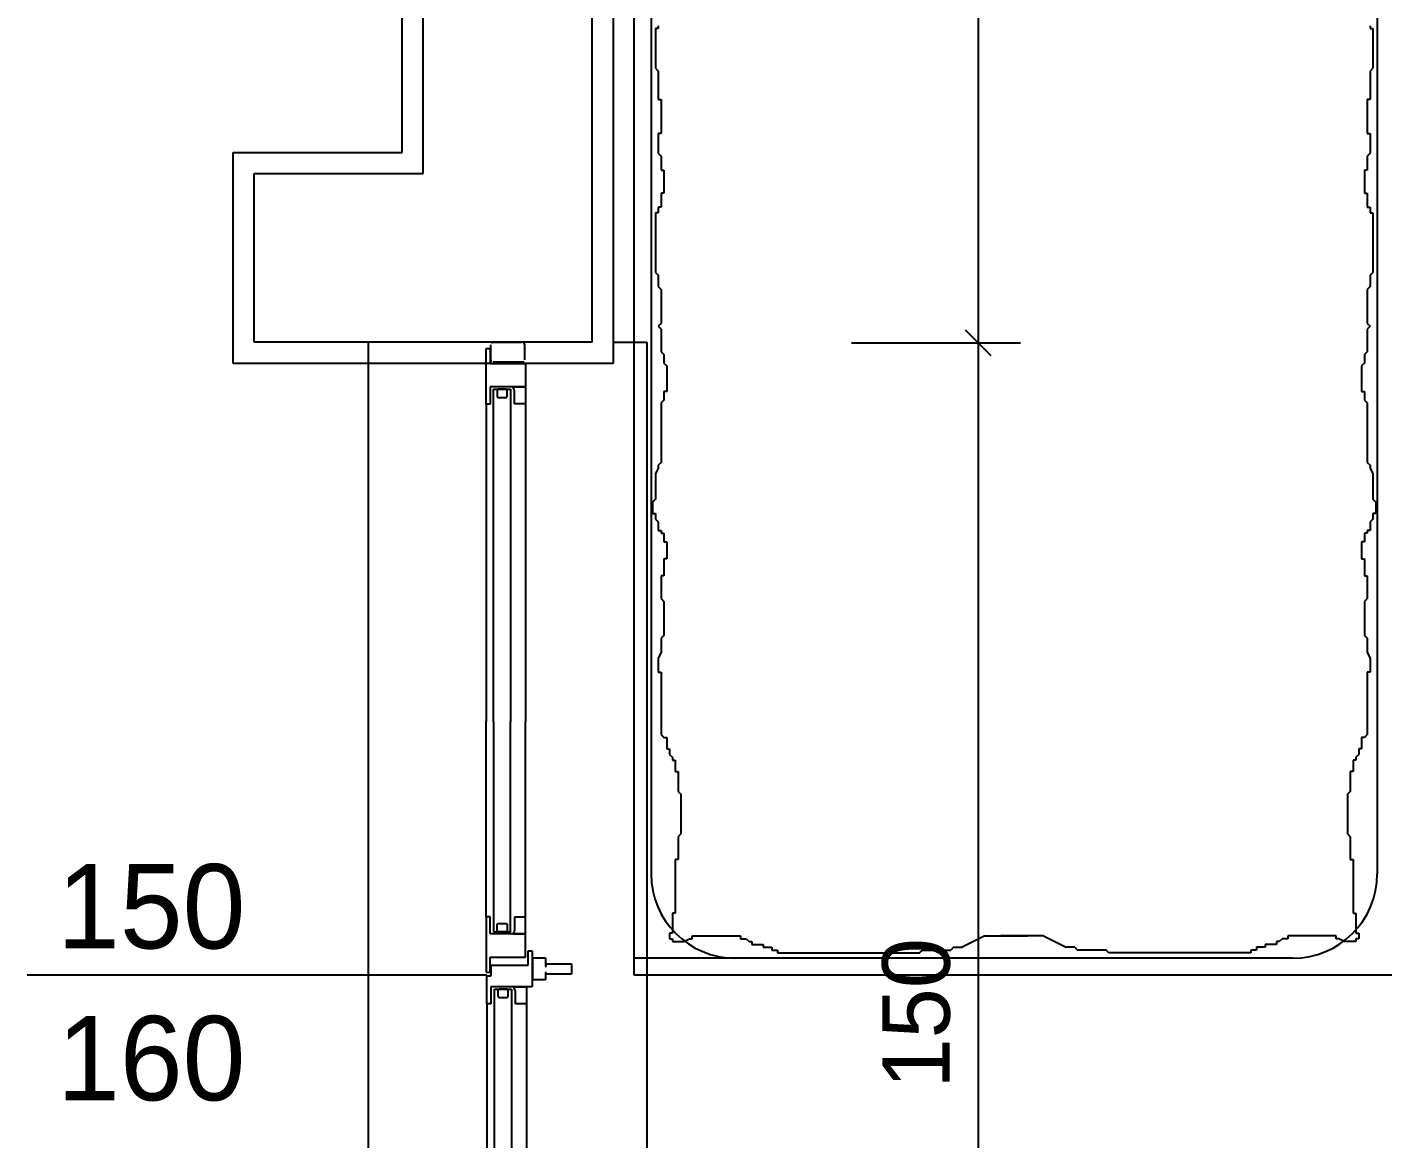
# Model space of a CAD drawing. Extents: x 182769.15 to 182771.38, y 101811.72 to 101812.21.
# Drawn here: x 182769.62201 to 182769.65413, y 101812.07194 to 101812.09829 of the extents above; entities that cross this region are included whole.
import ezdxf

# ---------------------------------------------------------------- set-up
doc = ezdxf.new("R2010")
doc.units = 0
doc.header["$MEASUREMENT"] = 0
doc.linetypes.add('DUZ', pattern=[500, 500])
doc.layers.get('0').update_dxf_attribs({"color": 1, "linetype": 'DUZ'})
for name, color, linetype in [('DENIZLIK', 25, 'Continuous'), ('DUVAR', 7, 'Continuous'), ('iç yatay', 3, 'Continuous'), ('KAPI', 3, 'Continuous'), ('PENCERE', 3, 'Continuous'), ('POZ', 3, 'Continuous'), ('SIVA', 1, 'Continuous'), ('tefriş', 21, 'Continuous')]:
    doc.layers.add(name, color=color, linetype=linetype)
doc.styles.add('İÇ ÖLÇÜ', font='stylu.ttf', dxfattribs={"height": 8})
doc.styles.add('M2', font='', dxfattribs={"height": 10})
doc.styles.get('M2').set_extended_font_data('Turkish Arial')

msp = doc.modelspace()

# ---------------------------------------------------------------- linework, layer by layer
at = {"color": 0, "linetype": 'ByBlock'}
for p, q in [((182769.644844, 101812.090512), (182769.644244, 101812.091112)), ((182769.644244, 101812.091112), (182769.644844, 101812.090512))]:
    msp.add_line(p, q, dxfattribs=at)
at = {"layer": 'DENIZLIK'}
for p, q in [((182769.630895, 101812.090824), (182769.630095, 101812.090824)), ((182769.630095, 101812.090824), (182769.630095, 101812.060824)), ((182769.635895, 101812.090824), (182769.636695, 101812.090824)), ((182769.636695, 101812.090824), (182769.636695, 101812.060824))]:
    msp.add_line(p, q, dxfattribs=at)
at = {"layer": 'DUVAR', "ltscale": 50}
for p, q in [((182769.631395, 101812.094824), (182769.631395, 101812.114824)), ((182769.635395, 101812.090824), (182769.635395, 101812.114824))]:
    msp.add_line(p, q, dxfattribs=at)
at = {"layer": 'DUVAR'}
for p, q in [((182769.627395, 101812.090824), (182769.627395, 101812.094824)), ((182769.627395, 101812.094824), (182769.631395, 101812.094824)), ((182769.631395, 101812.090824), (182769.627395, 101812.090824)), ((182769.635395, 101812.090824), (182769.631395, 101812.090824)), ((182769.635395, 101812.090824), (182769.631395, 101812.090824))]:
    msp.add_line(p, q, dxfattribs=at)
at = {"layer": 'iç yatay'}
for p, q in [((182769.644544, 101812.115224), (182769.644544, 101812.090412)), ((182769.644544, 101812.091212), (182769.644544, 101812.060424)), ((182769.641544, 101812.090812), (182769.645544, 101812.090812)), ((182769.641544, 101812.090812), (182769.645544, 101812.090812))]:
    msp.add_line(p, q, dxfattribs=at)
at = {"layer": 'KAPI'}
for p, q in [((182769.632889, 101812.089359), (182769.632889, 101812.090673)), ((182769.632889, 101812.090673), (182769.632981, 101812.090673)), ((182769.632981, 101812.090673), (182769.632981, 101812.090317)), ((182769.632981, 101812.090317), (182769.633818, 101812.090317)), ((182769.633818, 101812.090317), (182769.633818, 101812.089765)), ((182769.633818, 101812.089765), (182769.632981, 101812.089765)), ((182769.632981, 101812.089765), (182769.632981, 101812.089359)), ((182769.632981, 101812.089359), (182769.632889, 101812.089359))]:
    msp.add_line(p, q, dxfattribs=at)
at = {"layer": 'PENCERE'}
for p, q in [((182769.632995, 101812.090409), (182769.632995, 101812.090764)), ((182769.633055, 101812.090824), (182769.633735, 101812.090824)), ((182769.633795, 101812.090764), (182769.633795, 101812.090409)), ((182769.633735, 101812.090349), (182769.633055, 101812.090349)), ((182769.633063, 101812.081824), (182769.633063, 101812.089713)), ((182769.633063, 101812.089713), (182769.633465, 101812.089713)), ((182769.633146, 101812.089686), (182769.633145, 101812.08968)), ((182769.633145, 101812.08968), (182769.633145, 101812.089547)), ((182769.633148, 101812.089691), (182769.633146, 101812.089686)), ((182769.63315, 101812.089697), (182769.633148, 101812.089691)), ((182769.633154, 101812.089701), (182769.63315, 101812.089697)), ((182769.633159, 101812.089705), (182769.633154, 101812.089701)), ((182769.633165, 101812.089709), (182769.633159, 101812.089705)), ((182769.633171, 101812.089711), (182769.633165, 101812.089709)), ((182769.633178, 101812.089713), (182769.633171, 101812.089711)), ((182769.633185, 101812.089713), (182769.633178, 101812.089713)), ((182769.633345, 101812.089713), (182769.633185, 101812.089713)), ((182769.633185, 101812.089713), (182769.633185, 101812.089713)), ((182769.633352, 101812.089713), (182769.633345, 101812.089713)), ((182769.633359, 101812.089711), (182769.633352, 101812.089713)), ((182769.633365, 101812.089709), (182769.633359, 101812.089711)), ((182769.633371, 101812.089705), (182769.633365, 101812.089709)), ((182769.633376, 101812.089701), (182769.633371, 101812.089705)), ((182769.63338, 101812.089697), (182769.633376, 101812.089701)), ((182769.633383, 101812.089691), (182769.63338, 101812.089697)), ((182769.633385, 101812.089686), (182769.633383, 101812.089691)), ((182769.633385, 101812.08968), (182769.633385, 101812.089686)), ((182769.633385, 101812.089547), (182769.633385, 101812.08968)), ((182769.633385, 101812.08968), (182769.633385, 101812.08968)), ((182769.633465, 101812.089713), (182769.633465, 101812.081824)), ((182769.633527, 101812.089751), (182769.633518, 101812.089765)), ((182769.633518, 101812.089765), (182769.633819, 101812.089765)), ((182769.633548, 101812.089709), (182769.633527, 101812.089751)), ((182769.633562, 101812.089666), (182769.633548, 101812.089709)), ((182769.633562, 101812.089365), (182769.633562, 101812.089666)), ((182769.633819, 101812.089765), (182769.633819, 101812.089365)), ((182769.633145, 101812.089547), (182769.633146, 101812.089541)), ((182769.633146, 101812.089541), (182769.633148, 101812.089535)), ((182769.633148, 101812.089535), (182769.63315, 101812.08953)), ((182769.63315, 101812.08953), (182769.633154, 101812.089525)), ((182769.633154, 101812.089525), (182769.633159, 101812.089521)), ((182769.633159, 101812.089521), (182769.633165, 101812.089518)), ((182769.633165, 101812.089518), (182769.633171, 101812.089515)), ((182769.633171, 101812.089515), (182769.633178, 101812.089514)), ((182769.633178, 101812.089514), (182769.633185, 101812.089513)), ((182769.633185, 101812.089513), (182769.633345, 101812.089513)), ((182769.633345, 101812.089513), (182769.633352, 101812.089514)), ((182769.633352, 101812.089514), (182769.633359, 101812.089515)), ((182769.633359, 101812.089515), (182769.633365, 101812.089518)), ((182769.633365, 101812.089518), (182769.633371, 101812.089521)), ((182769.633371, 101812.089521), (182769.633376, 101812.089525)), ((182769.633376, 101812.089525), (182769.63338, 101812.08953)), ((182769.63338, 101812.08953), (182769.633383, 101812.089535)), ((182769.633383, 101812.089535), (182769.633385, 101812.089541)), ((182769.633385, 101812.089541), (182769.633385, 101812.089547)), ((182769.633819, 101812.089365), (182769.633562, 101812.089365)), ((182769.633063, 101812.081824), (182769.633063, 101812.076851)), ((182769.633465, 101812.076851), (182769.633465, 101812.081824)), ((182769.632981, 101812.077206), (182769.632889, 101812.077206)), ((182769.632889, 101812.077206), (182769.632889, 101812.075891)), ((182769.632981, 101812.0768), (182769.632981, 101812.077206)), ((182769.633562, 101812.0772), (182769.633562, 101812.076898)), ((182769.633819, 101812.0772), (182769.633562, 101812.0772)), ((182769.633819, 101812.0768), (182769.633819, 101812.0772)), ((182769.633819, 101812.0768), (182769.632981, 101812.0768)), ((182769.633063, 101812.076851), (182769.633465, 101812.076851)), ((182769.633145, 101812.077018), (182769.633146, 101812.077024)), ((182769.633145, 101812.076885), (182769.633145, 101812.077018)), ((182769.633146, 101812.076879), (182769.633145, 101812.076885)), ((182769.633146, 101812.077024), (182769.633148, 101812.07703)), ((182769.633148, 101812.076873), (182769.633146, 101812.076879)), ((182769.633148, 101812.07703), (182769.63315, 101812.077035)), ((182769.63315, 101812.076868), (182769.633148, 101812.076873)), ((182769.63315, 101812.077035), (182769.633154, 101812.07704)), ((182769.633154, 101812.076863), (182769.63315, 101812.076868)), ((182769.633154, 101812.07704), (182769.633159, 101812.077044)), ((182769.633159, 101812.076859), (182769.633154, 101812.076863)), ((182769.633159, 101812.077044), (182769.633165, 101812.077047)), ((182769.633165, 101812.076856), (182769.633159, 101812.076859)), ((182769.633165, 101812.077047), (182769.633171, 101812.077049)), ((182769.633171, 101812.076853), (182769.633165, 101812.076856)), ((182769.633171, 101812.077049), (182769.633178, 101812.077051)), ((182769.633178, 101812.076852), (182769.633171, 101812.076853)), ((182769.633178, 101812.077051), (182769.633185, 101812.077051)), ((182769.633185, 101812.076851), (182769.633178, 101812.076852)), ((182769.633185, 101812.077051), (182769.633345, 101812.077051)), ((182769.633345, 101812.076851), (182769.633185, 101812.076851)), ((182769.633185, 101812.076851), (182769.633185, 101812.076851)), ((182769.633345, 101812.077051), (182769.633352, 101812.077051)), ((182769.633352, 101812.076852), (182769.633345, 101812.076851)), ((182769.633352, 101812.077051), (182769.633359, 101812.077049)), ((182769.633359, 101812.076853), (182769.633352, 101812.076852)), ((182769.633359, 101812.077049), (182769.633365, 101812.077047)), ((182769.633365, 101812.076856), (182769.633359, 101812.076853)), ((182769.633365, 101812.077047), (182769.633371, 101812.077044)), ((182769.633371, 101812.076859), (182769.633365, 101812.076856)), ((182769.633371, 101812.077044), (182769.633376, 101812.07704)), ((182769.633376, 101812.076863), (182769.633371, 101812.076859)), ((182769.633376, 101812.07704), (182769.63338, 101812.077035)), ((182769.63338, 101812.076868), (182769.633376, 101812.076863)), ((182769.63338, 101812.077035), (182769.633383, 101812.07703)), ((182769.633383, 101812.076873), (182769.63338, 101812.076868)), ((182769.633383, 101812.07703), (182769.633385, 101812.077024)), ((182769.633385, 101812.076879), (182769.633383, 101812.076873)), ((182769.633385, 101812.077024), (182769.633385, 101812.077018)), ((182769.633385, 101812.077018), (182769.633385, 101812.076885)), ((182769.633385, 101812.076885), (182769.633385, 101812.076879)), ((182769.633385, 101812.076885), (182769.633385, 101812.076885)), ((182769.633527, 101812.076814), (182769.633518, 101812.0768)), ((182769.633518, 101812.0768), (182769.633819, 101812.0768)), ((182769.633548, 101812.076856), (182769.633527, 101812.076814)), ((182769.633562, 101812.076898), (182769.633548, 101812.076856)), ((182769.633817, 101812.076247), (182769.633819, 101812.0768)), ((182769.632981, 101812.075891), (182769.632981, 101812.076247)), ((182769.632981, 101812.076247), (182769.633817, 101812.076247)), ((182769.633881, 101812.07606), (182769.633882, 101812.076396)), ((182769.633882, 101812.076396), (182769.63398, 101812.076396)), ((182769.63398, 101812.076396), (182769.63398, 101812.075545)), ((182769.632889, 101812.075891), (182769.632981, 101812.075891)), ((182769.633005, 101812.075804), (182769.633005, 101812.07606)), ((182769.633005, 101812.07606), (182769.633881, 101812.07606)), ((182769.632906, 101812.075141), (182769.632906, 101812.075804)), ((182769.632906, 101812.075804), (182769.633005, 101812.075804)), ((182769.63398, 101812.075545), (182769.632998, 101812.075545)), ((182769.632998, 101812.075545), (182769.632998, 101812.075141)), ((182769.633549, 101812.075529), (182769.633538, 101812.075545)), ((182769.633538, 101812.075545), (182769.63384, 101812.075545)), ((182769.63357, 101812.075487), (182769.633549, 101812.075529)), ((182769.63384, 101812.075545), (182769.63384, 101812.075143)), ((182769.633085, 101812.069049), (182769.633085, 101812.075492)), ((182769.633085, 101812.075492), (182769.633487, 101812.075492)), ((182769.633168, 101812.075464), (182769.633167, 101812.075458)), ((182769.633167, 101812.075458), (182769.633167, 101812.075325)), ((182769.633167, 101812.075325), (182769.633168, 101812.075319)), ((182769.633169, 101812.07547), (182769.633168, 101812.075464)), ((182769.633168, 101812.075319), (182769.633169, 101812.075314)), ((182769.633172, 101812.075475), (182769.633169, 101812.07547)), ((182769.633169, 101812.075314), (182769.633172, 101812.075308)), ((182769.633176, 101812.07548), (182769.633172, 101812.075475)), ((182769.633172, 101812.075308), (182769.633176, 101812.075304)), ((182769.633181, 101812.075484), (182769.633176, 101812.07548)), ((182769.633176, 101812.075304), (182769.633181, 101812.075299)), ((182769.633187, 101812.075487), (182769.633181, 101812.075484)), ((182769.633181, 101812.075299), (182769.633187, 101812.075296)), ((182769.633193, 101812.07549), (182769.633187, 101812.075487)), ((182769.633187, 101812.075296), (182769.633193, 101812.075294)), ((182769.6332, 101812.075491), (182769.633193, 101812.07549)), ((182769.633193, 101812.075294), (182769.6332, 101812.075292)), ((182769.633207, 101812.075492), (182769.6332, 101812.075491)), ((182769.6332, 101812.075292), (182769.633207, 101812.075292)), ((182769.633367, 101812.075492), (182769.633207, 101812.075492)), ((182769.633207, 101812.075492), (182769.633207, 101812.075492)), ((182769.633207, 101812.075292), (182769.633367, 101812.075292)), ((182769.633374, 101812.075491), (182769.633367, 101812.075492)), ((182769.633367, 101812.075292), (182769.633374, 101812.075292)), ((182769.633381, 101812.07549), (182769.633374, 101812.075491)), ((182769.633374, 101812.075292), (182769.633381, 101812.075294)), ((182769.633387, 101812.075487), (182769.633381, 101812.07549)), ((182769.633381, 101812.075294), (182769.633387, 101812.075296)), ((182769.633393, 101812.075484), (182769.633387, 101812.075487)), ((182769.633387, 101812.075296), (182769.633393, 101812.075299)), ((182769.633398, 101812.07548), (182769.633393, 101812.075484)), ((182769.633393, 101812.075299), (182769.633398, 101812.075304)), ((182769.633402, 101812.075475), (182769.633398, 101812.07548)), ((182769.633398, 101812.075304), (182769.633402, 101812.075308)), ((182769.633405, 101812.07547), (182769.633402, 101812.075475)), ((182769.633402, 101812.075308), (182769.633405, 101812.075314)), ((182769.633406, 101812.075464), (182769.633405, 101812.07547)), ((182769.633405, 101812.075314), (182769.633406, 101812.075319)), ((182769.633407, 101812.075458), (182769.633406, 101812.075464)), ((182769.633406, 101812.075319), (182769.633407, 101812.075325)), ((182769.633407, 101812.075325), (182769.633407, 101812.075458)), ((182769.633407, 101812.075458), (182769.633407, 101812.075458)), ((182769.633487, 101812.075492), (182769.633487, 101812.069049)), ((182769.633584, 101812.075445), (182769.63357, 101812.075487)), ((182769.633584, 101812.075417), (182769.633584, 101812.075445)), ((182769.633584, 101812.075206), (182769.633584, 101812.075445)), ((182769.633584, 101812.075143), (182769.633584, 101812.075206)), ((182769.632998, 101812.075141), (182769.632906, 101812.075141)), ((182769.63384, 101812.075143), (182769.633584, 101812.075143))]:
    msp.add_line(p, q, dxfattribs=at)
at = {"layer": 'PENCERE', "color": 1}
for p, q in [((182769.632889, 101812.089359), (182769.632889, 101812.081824)), ((182769.633819, 101812.089365), (182769.633819, 101812.081824)), ((182769.632889, 101812.077206), (182769.632889, 101812.081824)), ((182769.633819, 101812.0772), (182769.633819, 101812.081824)), ((182769.632906, 101812.075141), (182769.632906, 101812.063038)), ((182769.63384, 101812.075143), (182769.63384, 101812.063035))]:
    msp.add_line(p, q, dxfattribs=at)
at = {"layer": 'PENCERE', "color": 234}
for p, q in [((182769.633989, 101812.07623), (182769.634289, 101812.07623)), ((182769.633989, 101812.07571), (182769.633989, 101812.07623)), ((182769.634289, 101812.07623), (182769.634289, 101812.07603)), ((182769.634289, 101812.07603), (182769.634309, 101812.07603)), ((182769.634309, 101812.07589), (182769.634289, 101812.07589)), ((182769.634289, 101812.07589), (182769.634289, 101812.07571)), ((182769.634309, 101812.07603), (182769.634309, 101812.076095)), ((182769.634309, 101812.076095), (182769.634909, 101812.076095)), ((182769.634309, 101812.075845), (182769.634309, 101812.07589)), ((182769.634909, 101812.075845), (182769.634309, 101812.075845)), ((182769.634909, 101812.076095), (182769.634909, 101812.075845)), ((182769.634289, 101812.07571), (182769.633989, 101812.07571))]:
    msp.add_line(p, q, dxfattribs=at)
at = {"layer": 'PENCERE'}
for centre, start, end in [((182769.633055, 101812.090764), 90, 180), ((182769.633735, 101812.090764), 0, 90), ((182769.633055, 101812.090409), 180, 270), ((182769.633735, 101812.090409), 270, 0)]:
    msp.add_arc(centre, 0.00006, start, end, dxfattribs=at)
at = {"layer": 'POZ'}
msp.add_line((182769.632906, 101812.075824), (182769.622012, 101812.075824), dxfattribs=at)
at = {"layer": 'SIVA'}
for p, q in [((182769.630895, 101812.095324), (182769.630895, 101812.120324)), ((182769.635895, 101812.114324), (182769.635895, 101812.090324)), ((182769.626895, 101812.090324), (182769.626895, 101812.095324)), ((182769.626895, 101812.095324), (182769.630895, 101812.095324)), ((182769.635895, 101812.090324), (182769.626895, 101812.090324))]:
    msp.add_line(p, q, dxfattribs=at)
at = {"layer": 'tefriş'}
for p, q in [((182769.636395, 101812.075824), (182769.636395, 101812.113824)), ((182769.636795, 101812.111424), (182769.636795, 101812.078224)), ((182769.653995, 101812.111424), (182769.653995, 101812.078224)), ((182769.636962, 101812.098327), (182769.636962, 101812.098259)), ((182769.653827, 101812.098327), (182769.653827, 101812.098259)), ((182769.636895, 101812.098259), (182769.636895, 101812.097318)), ((182769.636962, 101812.098259), (182769.636895, 101812.098259)), ((182769.653827, 101812.098259), (182769.653894, 101812.098259)), ((182769.653894, 101812.098259), (182769.653894, 101812.097318)), ((182769.636895, 101812.097318), (182769.636962, 101812.097251)), ((182769.636962, 101812.097251), (182769.636962, 101812.096579)), ((182769.653894, 101812.097318), (182769.653827, 101812.097251)), ((182769.653827, 101812.097251), (182769.653827, 101812.096579)), ((182769.636962, 101812.096579), (182769.637029, 101812.096579)), ((182769.637029, 101812.096579), (182769.637029, 101812.095773)), ((182769.653827, 101812.096579), (182769.65376, 101812.096579)), ((182769.65376, 101812.096579), (182769.65376, 101812.095773)), ((182769.636962, 101812.095773), (182769.636962, 101812.095302)), ((182769.637029, 101812.095773), (182769.636962, 101812.095773)), ((182769.65376, 101812.095773), (182769.653827, 101812.095773)), ((182769.653827, 101812.095773), (182769.653827, 101812.095302)), ((182769.636962, 101812.095302), (182769.637029, 101812.095235)), ((182769.637029, 101812.095235), (182769.637029, 101812.094899)), ((182769.653827, 101812.095302), (182769.65376, 101812.095235)), ((182769.65376, 101812.095235), (182769.65376, 101812.094899)), ((182769.637029, 101812.094899), (182769.637097, 101812.094899)), ((182769.637097, 101812.094899), (182769.637097, 101812.094361)), ((182769.65376, 101812.094899), (182769.653693, 101812.094899)), ((182769.653693, 101812.094899), (182769.653693, 101812.094361)), ((182769.637029, 101812.094361), (182769.637029, 101812.094025)), ((182769.637097, 101812.094361), (182769.637029, 101812.094361)), ((182769.653693, 101812.094361), (182769.65376, 101812.094361)), ((182769.65376, 101812.094361), (182769.65376, 101812.094025)), ((182769.636895, 101812.093891), (182769.636895, 101812.092479)), ((182769.636962, 101812.093891), (182769.636895, 101812.093891)), ((182769.636962, 101812.094025), (182769.636962, 101812.093891)), ((182769.637029, 101812.094025), (182769.636962, 101812.094025)), ((182769.65376, 101812.094025), (182769.653827, 101812.094025)), ((182769.653827, 101812.094025), (182769.653827, 101812.093891)), ((182769.653827, 101812.093891), (182769.653894, 101812.093891)), ((182769.653894, 101812.093891), (182769.653894, 101812.092479)), ((182769.636895, 101812.092479), (182769.636962, 101812.092412)), ((182769.636962, 101812.092412), (182769.636962, 101812.092143)), ((182769.653894, 101812.092479), (182769.653827, 101812.092412)), ((182769.653827, 101812.092412), (182769.653827, 101812.092143)), ((182769.636962, 101812.092143), (182769.637029, 101812.092076)), ((182769.637029, 101812.092076), (182769.637029, 101812.09127)), ((182769.653827, 101812.092143), (182769.65376, 101812.092076)), ((182769.65376, 101812.092076), (182769.65376, 101812.09127)), ((182769.637029, 101812.09127), (182769.636962, 101812.091202)), ((182769.65376, 101812.09127), (182769.653827, 101812.091202)), ((182769.636962, 101812.091202), (182769.637029, 101812.091135)), ((182769.637029, 101812.091135), (182769.637029, 101812.090597)), ((182769.653827, 101812.091202), (182769.65376, 101812.091135)), ((182769.65376, 101812.091135), (182769.65376, 101812.090597)), ((182769.637029, 101812.090597), (182769.637097, 101812.09053)), ((182769.637097, 101812.09053), (182769.637097, 101812.090329)), ((182769.637097, 101812.090329), (182769.637164, 101812.090261)), ((182769.653693, 101812.090329), (182769.653625, 101812.090261)), ((182769.65376, 101812.090597), (182769.653693, 101812.09053)), ((182769.653693, 101812.09053), (182769.653693, 101812.090329)), ((182769.637164, 101812.090261), (182769.637164, 101812.089656)), ((182769.653625, 101812.090261), (182769.653625, 101812.089656)), ((182769.637097, 101812.089656), (182769.637097, 101812.089455)), ((182769.637164, 101812.089656), (182769.637097, 101812.089656)), ((182769.653625, 101812.089656), (182769.653693, 101812.089656)), ((182769.653693, 101812.089656), (182769.653693, 101812.089455)), ((182769.637097, 101812.089455), (182769.637029, 101812.089388)), ((182769.637029, 101812.089388), (182769.637029, 101812.087976)), ((182769.653693, 101812.089455), (182769.65376, 101812.089388)), ((182769.65376, 101812.089388), (182769.65376, 101812.087976)), ((182769.636962, 101812.087842), (182769.636895, 101812.087707)), ((182769.637029, 101812.087976), (182769.636962, 101812.087909)), ((182769.636962, 101812.087909), (182769.636962, 101812.087842)), ((182769.65376, 101812.087976), (182769.653827, 101812.087909)), ((182769.653827, 101812.087909), (182769.653827, 101812.087842)), ((182769.653827, 101812.087842), (182769.653894, 101812.087707)), ((182769.636895, 101812.087707), (182769.636895, 101812.087102)), ((182769.653894, 101812.087707), (182769.653894, 101812.087102)), ((182769.636895, 101812.087102), (182769.636827, 101812.087035)), ((182769.653894, 101812.087102), (182769.653962, 101812.087035)), ((182769.636827, 101812.087035), (182769.636827, 101812.086766)), ((182769.636827, 101812.086766), (182769.636895, 101812.086766)), ((182769.636895, 101812.086766), (182769.636895, 101812.086632)), ((182769.653962, 101812.086766), (182769.653894, 101812.086766)), ((182769.653894, 101812.086766), (182769.653894, 101812.086632)), ((182769.653962, 101812.087035), (182769.653962, 101812.086766)), ((182769.636895, 101812.086632), (182769.636962, 101812.086565)), ((182769.636962, 101812.086565), (182769.636962, 101812.086363)), ((182769.653894, 101812.086632), (182769.653827, 101812.086565)), ((182769.653827, 101812.086565), (182769.653827, 101812.086363)), ((182769.636962, 101812.086363), (182769.637029, 101812.086363)), ((182769.637029, 101812.086363), (182769.637029, 101812.086296)), ((182769.637029, 101812.086296), (182769.637097, 101812.086296)), ((182769.637097, 101812.086296), (182769.637097, 101812.086094)), ((182769.653693, 101812.086296), (182769.653693, 101812.086094)), ((182769.65376, 101812.086296), (182769.653693, 101812.086296)), ((182769.653827, 101812.086363), (182769.65376, 101812.086363)), ((182769.65376, 101812.086363), (182769.65376, 101812.086296)), ((182769.637097, 101812.086094), (182769.637164, 101812.086094)), ((182769.637164, 101812.086094), (182769.637164, 101812.085691)), ((182769.653693, 101812.086094), (182769.653625, 101812.086094)), ((182769.653625, 101812.086094), (182769.653625, 101812.085691)), ((182769.637097, 101812.085691), (182769.637097, 101812.085288)), ((182769.637164, 101812.085691), (182769.637097, 101812.085691)), ((182769.653625, 101812.085691), (182769.653693, 101812.085691)), ((182769.653693, 101812.085691), (182769.653693, 101812.085288)), ((182769.637029, 101812.085288), (182769.637029, 101812.08475)), ((182769.637097, 101812.085288), (182769.637029, 101812.085288)), ((182769.653693, 101812.085288), (182769.65376, 101812.085288)), ((182769.65376, 101812.085288), (182769.65376, 101812.08475)), ((182769.637029, 101812.08475), (182769.637097, 101812.084683)), ((182769.637097, 101812.084683), (182769.637097, 101812.083876)), ((182769.65376, 101812.08475), (182769.653693, 101812.084683)), ((182769.653693, 101812.084683), (182769.653693, 101812.083876)), ((182769.637097, 101812.083876), (182769.637029, 101812.083809)), ((182769.653693, 101812.083876), (182769.65376, 101812.083809)), ((182769.637029, 101812.083809), (182769.637029, 101812.083473)), ((182769.65376, 101812.083809), (182769.65376, 101812.083473)), ((182769.637029, 101812.083473), (182769.636962, 101812.083339)), ((182769.636962, 101812.083339), (182769.636962, 101812.083003)), ((182769.65376, 101812.083473), (182769.653827, 101812.083339)), ((182769.653827, 101812.083339), (182769.653827, 101812.083003)), ((182769.636962, 101812.083003), (182769.637029, 101812.083003)), ((182769.637029, 101812.083003), (182769.637029, 101812.081524)), ((182769.653827, 101812.083003), (182769.65376, 101812.083003)), ((182769.65376, 101812.083003), (182769.65376, 101812.081524)), ((182769.637029, 101812.081524), (182769.637097, 101812.081457)), ((182769.637097, 101812.081457), (182769.637164, 101812.081457)), ((182769.637164, 101812.081457), (182769.637164, 101812.081188)), ((182769.653693, 101812.081457), (182769.653625, 101812.081457)), ((182769.653625, 101812.081457), (182769.653625, 101812.081188)), ((182769.65376, 101812.081524), (182769.653693, 101812.081457)), ((182769.637164, 101812.081188), (182769.637231, 101812.081188)), ((182769.637231, 101812.081188), (182769.637231, 101812.081054)), ((182769.637231, 101812.081054), (182769.637298, 101812.080986)), ((182769.637298, 101812.080986), (182769.637298, 101812.080919)), ((182769.653558, 101812.081054), (182769.653491, 101812.080986)), ((182769.653491, 101812.080986), (182769.653491, 101812.080919)), ((182769.653625, 101812.081188), (182769.653558, 101812.081188)), ((182769.653558, 101812.081188), (182769.653558, 101812.081054)), ((182769.637298, 101812.080919), (182769.637366, 101812.080919)), ((182769.637366, 101812.080919), (182769.637366, 101812.08065)), ((182769.653491, 101812.080919), (182769.653423, 101812.080919)), ((182769.653423, 101812.080919), (182769.653423, 101812.08065)), ((182769.637366, 101812.08065), (182769.637433, 101812.08065)), ((182769.637433, 101812.08065), (182769.637433, 101812.08018)), ((182769.653423, 101812.08065), (182769.653356, 101812.08065)), ((182769.653356, 101812.08065), (182769.653356, 101812.08018)), ((182769.637433, 101812.08018), (182769.6375, 101812.080113)), ((182769.6375, 101812.080113), (182769.6375, 101812.079172)), ((182769.653356, 101812.08018), (182769.653289, 101812.080113)), ((182769.653289, 101812.080113), (182769.653289, 101812.079172)), ((182769.6375, 101812.079172), (182769.637433, 101812.079104)), ((182769.637433, 101812.079104), (182769.637433, 101812.078567)), ((182769.653289, 101812.079172), (182769.653356, 101812.079104)), ((182769.653356, 101812.079104), (182769.653356, 101812.078567)), ((182769.637433, 101812.078567), (182769.637366, 101812.078567)), ((182769.637366, 101812.078567), (182769.637366, 101812.07729)), ((182769.653356, 101812.078567), (182769.653423, 101812.078567)), ((182769.653423, 101812.078567), (182769.653423, 101812.07729)), ((182769.637298, 101812.07729), (182769.637298, 101812.076819)), ((182769.637366, 101812.07729), (182769.637298, 101812.07729)), ((182769.653423, 101812.07729), (182769.653491, 101812.07729)), ((182769.653491, 101812.07729), (182769.653491, 101812.076819)), ((182769.637231, 101812.076819), (182769.637231, 101812.076685)), ((182769.637298, 101812.076819), (182769.637231, 101812.076819)), ((182769.653491, 101812.076819), (182769.653558, 101812.076819)), ((182769.653558, 101812.076819), (182769.653558, 101812.076685)), ((182769.637231, 101812.076685), (182769.637298, 101812.076685)), ((182769.637298, 101812.076685), (182769.637298, 101812.076618)), ((182769.637298, 101812.076618), (182769.637567, 101812.076618)), ((182769.637567, 101812.076618), (182769.637702, 101812.076685)), ((182769.637702, 101812.076685), (182769.637769, 101812.076685)), ((182769.637769, 101812.076752), (182769.638913, 101812.076752)), ((182769.637769, 101812.076685), (182769.637769, 101812.076752)), ((182769.638913, 101812.076752), (182769.638913, 101812.076685)), ((182769.638913, 101812.076685), (182769.639047, 101812.076685)), ((182769.639047, 101812.076685), (182769.639115, 101812.076618)), ((182769.639115, 101812.076618), (182769.639182, 101812.076618)), ((182769.639182, 101812.076618), (182769.639182, 101812.07655)), ((182769.639182, 101812.07655), (182769.639451, 101812.07655)), ((182769.639451, 101812.07655), (182769.639451, 101812.076483)), ((182769.639451, 101812.076483), (182769.639653, 101812.076483)), ((182769.639653, 101812.076483), (182769.639653, 101812.076416)), ((182769.643958, 101812.076483), (182769.643891, 101812.076416)), ((182769.643958, 101812.076483), (182769.64416, 101812.076483)), ((182769.644698, 101812.076752), (182769.64416, 101812.076483)), ((182769.644698, 101812.076752), (182769.645707, 101812.076752)), ((182769.646091, 101812.076752), (182769.645082, 101812.076752)), ((182769.646091, 101812.076752), (182769.646629, 101812.076483)), ((182769.646831, 101812.076483), (182769.646629, 101812.076483)), ((182769.646831, 101812.076483), (182769.646898, 101812.076416)), ((182769.651338, 101812.076483), (182769.651136, 101812.076483)), ((182769.651136, 101812.076483), (182769.651136, 101812.076416)), ((182769.651338, 101812.07655), (182769.651338, 101812.076483)), ((182769.651607, 101812.07655), (182769.651338, 101812.07655)), ((182769.651674, 101812.076618), (182769.651607, 101812.076618)), ((182769.651607, 101812.076618), (182769.651607, 101812.07655)), ((182769.651742, 101812.076685), (182769.651674, 101812.076618)), ((182769.651876, 101812.076685), (182769.651742, 101812.076685)), ((182769.65302, 101812.076752), (182769.651876, 101812.076752)), ((182769.651876, 101812.076752), (182769.651876, 101812.076685)), ((182769.65302, 101812.076685), (182769.65302, 101812.076752)), ((182769.653087, 101812.076685), (182769.65302, 101812.076685)), ((182769.653222, 101812.076618), (182769.653087, 101812.076685)), ((182769.653491, 101812.076618), (182769.653222, 101812.076618)), ((182769.653558, 101812.076685), (182769.653491, 101812.076685)), ((182769.653491, 101812.076685), (182769.653491, 101812.076618)), ((182769.651995, 101812.076224), (182769.636395, 101812.076224)), ((182769.639653, 101812.076416), (182769.639787, 101812.076416)), ((182769.639787, 101812.076416), (182769.639787, 101812.076349)), ((182769.639787, 101812.076349), (182769.643151, 101812.076349)), ((182769.643151, 101812.076349), (182769.643218, 101812.076416)), ((182769.643218, 101812.076416), (182769.643891, 101812.076416)), ((182769.647571, 101812.076416), (182769.646898, 101812.076416)), ((182769.647638, 101812.076349), (182769.647571, 101812.076416)), ((182769.651002, 101812.076349), (182769.647638, 101812.076349)), ((182769.651136, 101812.076416), (182769.651002, 101812.076416)), ((182769.651002, 101812.076416), (182769.651002, 101812.076349)), ((182769.654395, 101812.075824), (182769.636395, 101812.075824))]:
    msp.add_line(p, q, dxfattribs=at)
for centre, start, end in [((182769.638795, 101812.078224), 180, 270), ((182769.651995, 101812.078224), 270, 0)]:
    msp.add_arc(centre, 0.002, start, end, dxfattribs=at)

# ---------------------------------------------------------------- texts
at = {"layer": 'iç yatay', "color": 11, "style": 'İÇ ÖLÇÜ'}
msp.add_text('150', height=0.0016, rotation=90, dxfattribs=at).set_placement((182769.643869, 101812.073134))
at = {"layer": 'POZ', "style": 'M2', "flags": 4}
for tag, p in [('150', (182769.622722, 101812.076456)), ('160', (182769.622722, 101812.072857))]:
    msp.add_attdef(tag, p, '150', height=0.002, dxfattribs=at)

doc.saveas('drawing.dxf')
